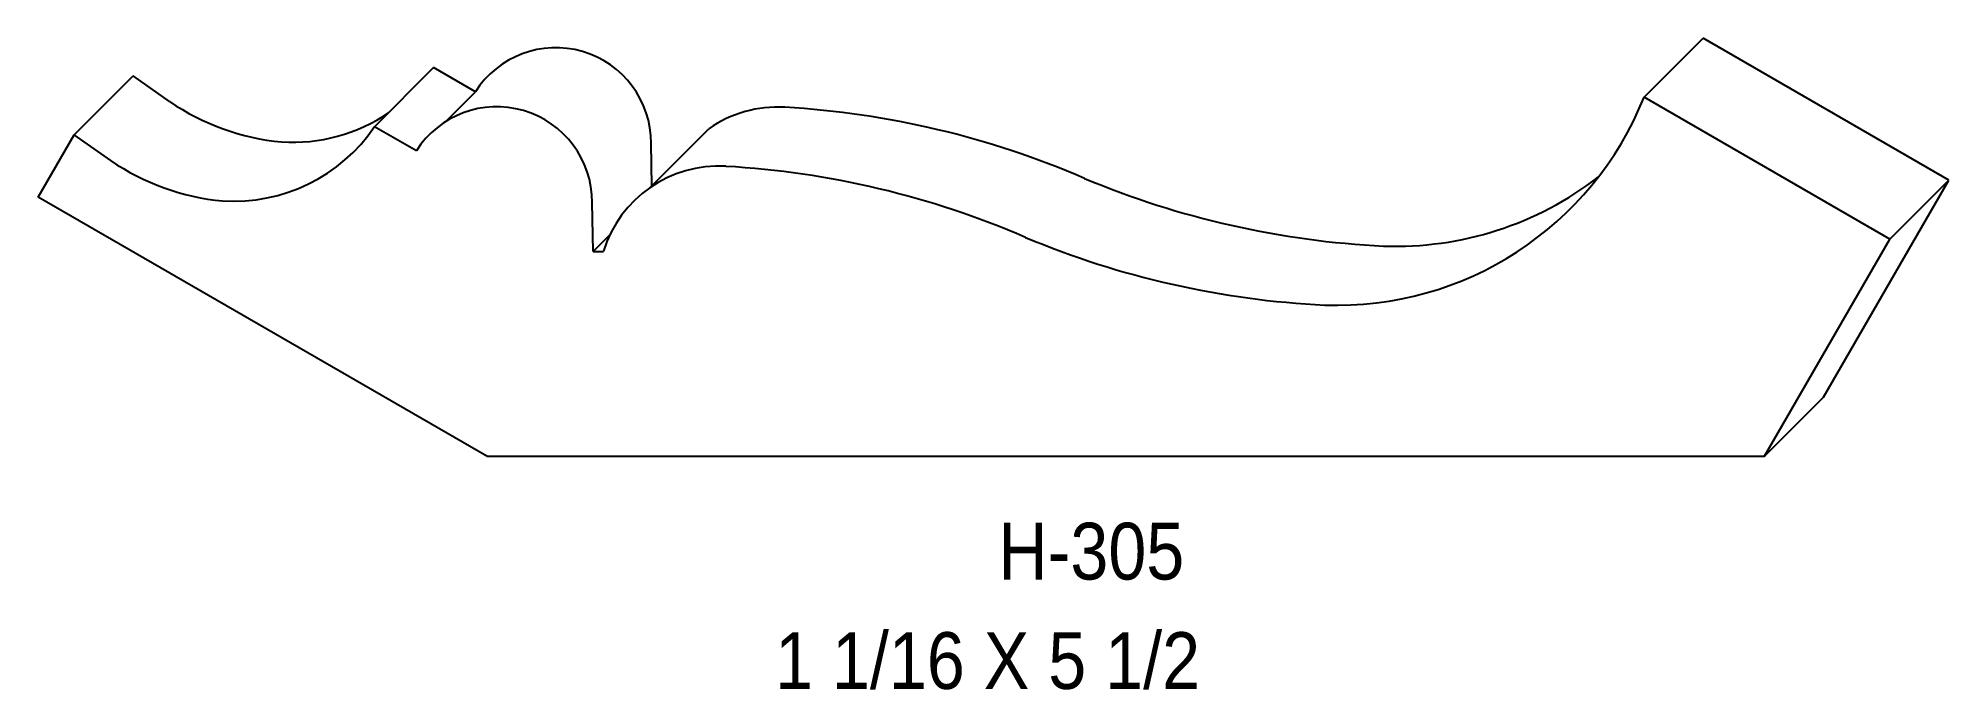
# Model space of a CAD drawing. Extents: x 68.93 to 74.65, y 153.13 to 155.08.
import ezdxf

# ---------------------------------------------------------------- set-up
doc = ezdxf.new("R2010")
doc.units = 0
doc.header["$LTSCALE"] = 5
doc.layers.add('PROFILE', color=7, linetype='CONTINUOUS')
doc.styles.add('TXT', font='TXT', dxfattribs={"height": 3.5})

msp = doc.modelspace()

# ---------------------------------------------------------------- linework, layer by layer
at = {"layer": 'PROFILE', "color": 1, "linetype": 'CONTINUOUS'}
for p, q in [((73.7381, 154.9001), (73.9149, 155.0769)), ((74.6514, 154.6516), (73.9149, 155.0769)), ((69.9342, 154.8121), (70.1109, 154.9889)), ((70.236, 154.9167), (70.1109, 154.9889)), ((69.0334, 154.7875), (69.2101, 154.9642)), ((69.3199, 154.8874), (69.2101, 154.9642)), ((70.1461, 154.8268), (70.236, 154.9167)), ((74.4746, 154.4749), (73.7381, 154.9001)), ((68.926, 154.6015), (69.0334, 154.7875)), ((69.1432, 154.7106), (69.0334, 154.7875)), ((70.0592, 154.7399), (69.9342, 154.8121)), ((70.7652, 154.6354), (70.763, 154.762)), ((70.7652, 154.6354), (70.9359, 154.8061)), ((74.2763, 154.0021), (74.6514, 154.6516)), ((74.4746, 154.4749), (74.6514, 154.6516)), ((70.2705, 153.8253), (68.926, 154.6015)), ((70.5888, 154.4388), (70.5862, 154.5853)), ((70.5888, 154.4388), (70.6397, 154.4897)), ((74.0996, 153.8253), (74.4746, 154.4749)), ((70.5888, 154.4388), (70.6196, 154.4388)), ((74.0996, 153.8253), (74.2763, 154.0021)), ((70.2705, 153.8253), (74.0996, 153.8253))]:
    msp.add_line(p, q, dxfattribs=at)
for centre, major_axis, start_param, end_param in [((70.477, 154.7626), (0.286, 0), -0.001881, 2.572699), ((69.7232, 155.4801), (0, 0.717), -3.73908, -3.236566), ((70.3002, 154.5858), (0, 0.286), -1.572678, 1.001903), ((71.1423, 154.5085), (0, 0.3622), -0.057594, 0.606573), ((72.8175, 155.2691), (0, 0.9918), -3.178257, -1.952003), ((69.6878, 155.2776), (0, 0.5123), -3.205131, -2.542758), ((71.0107, 152.2251), (0, 2.6494), -0.407708, -0.057594), ((69.511, 155.1009), (0, 0.5123), -3.205131, -2.169631), ((69.5465, 155.3034), (0.717, 0), -2.168284, -1.665769), ((70.9656, 154.3318), (0, 0.3622), -0.057594, 1.27074), ((70.834, 152.0483), (0, 2.6494), -0.407708, -0.057594), ((73.0878, 157.1157), (0, 2.6642), -3.537151, -3.190362), ((72.9942, 155.4459), (0, 0.9918), -3.178257, -2.482529), ((72.911, 156.939), (0, 2.6642), -3.537151, -3.190362)]:
    msp.add_ellipse(centre, major_axis=major_axis, ratio=1, start_param=start_param, end_param=end_param, dxfattribs=at)

# ---------------------------------------------------------------- texts
at = {"layer": 'PROFILE', "color": 1, "linetype": 'CONTINUOUS', "style": 'TXT', "width": 0.9}
for s, height, p in [('H-305', 0.16996, (71.8032, 153.4561)), ('1 1/16 X 5 1/2', 0.169956, (71.134, 153.1285))]:
    msp.add_text(s, height=height, dxfattribs=at).set_placement(p)

doc.saveas('drawing.dxf')
